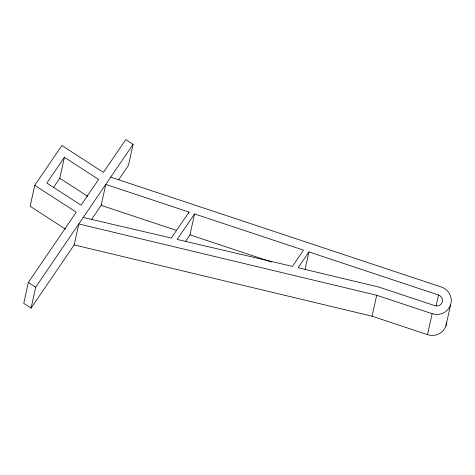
<?xml version="1.0" encoding="UTF-8"?>
<svg xmlns="http://www.w3.org/2000/svg" width="475" height="475" viewBox="0 0 475 475"><rect width="100%" height="100%" fill="white"/><g stroke="black" fill="none" stroke-linecap="round" stroke-linejoin="round"><path stroke-width="0.71" d="M118.536 179.882L128.47 165.318L133.077 144.364L125.756 139.62L103.402 172.395L61.887 145.516L34.746 185.309L30.139 206.263L65.455 229.128M34.746 185.309L76.255 212.188L28.357 282.417L23.75 303.371L31.077 308.115L74.183 244.91L78.791 223.957L376.693 295.26L432.131 313.69A14.612 14.102 12.4 0 0 450.543 304.944A14.612 14.102 12.4 0 0 441.233 286.983L110.728 177.139M31.077 308.115L35.684 287.161L133.077 144.364M53.544 187.429L59.814 178.238L64.422 157.284L98.61 179.419L81.047 205.164L46.859 183.029L64.422 157.284M188.712 213.524L189.026 212.082L105.765 184.407L101.163 205.36L176.724 230.476M185.41 241.555L189.964 234.876L194.572 213.922L303.531 250.135L292.44 266.398L177.175 239.43L194.572 213.922M305.11 269.266L308.922 251.928L438.502 294.999A5.843 5.641 12.4 0 1 442.231 302.177A5.843 5.641 12.4 0 1 434.863 305.68L379.056 287.132L298.122 267.757L308.922 251.928M446.642 322.282A14.612 14.102 12.4 0 1 427.524 334.643L372.085 316.213L376.693 295.26M427.524 334.643L432.131 313.69M436.121 305.835L438.502 294.999M445.936 325.897L450.543 304.944M91.562 219.438L101.988 204.149M189.026 212.082L171.309 238.058L83.226 217.455M74.183 244.91L372.085 316.213M189.964 234.876L271.51 261.974M59.814 178.238L87.786 196.347M28.357 282.417L35.684 287.161"/></g></svg>
